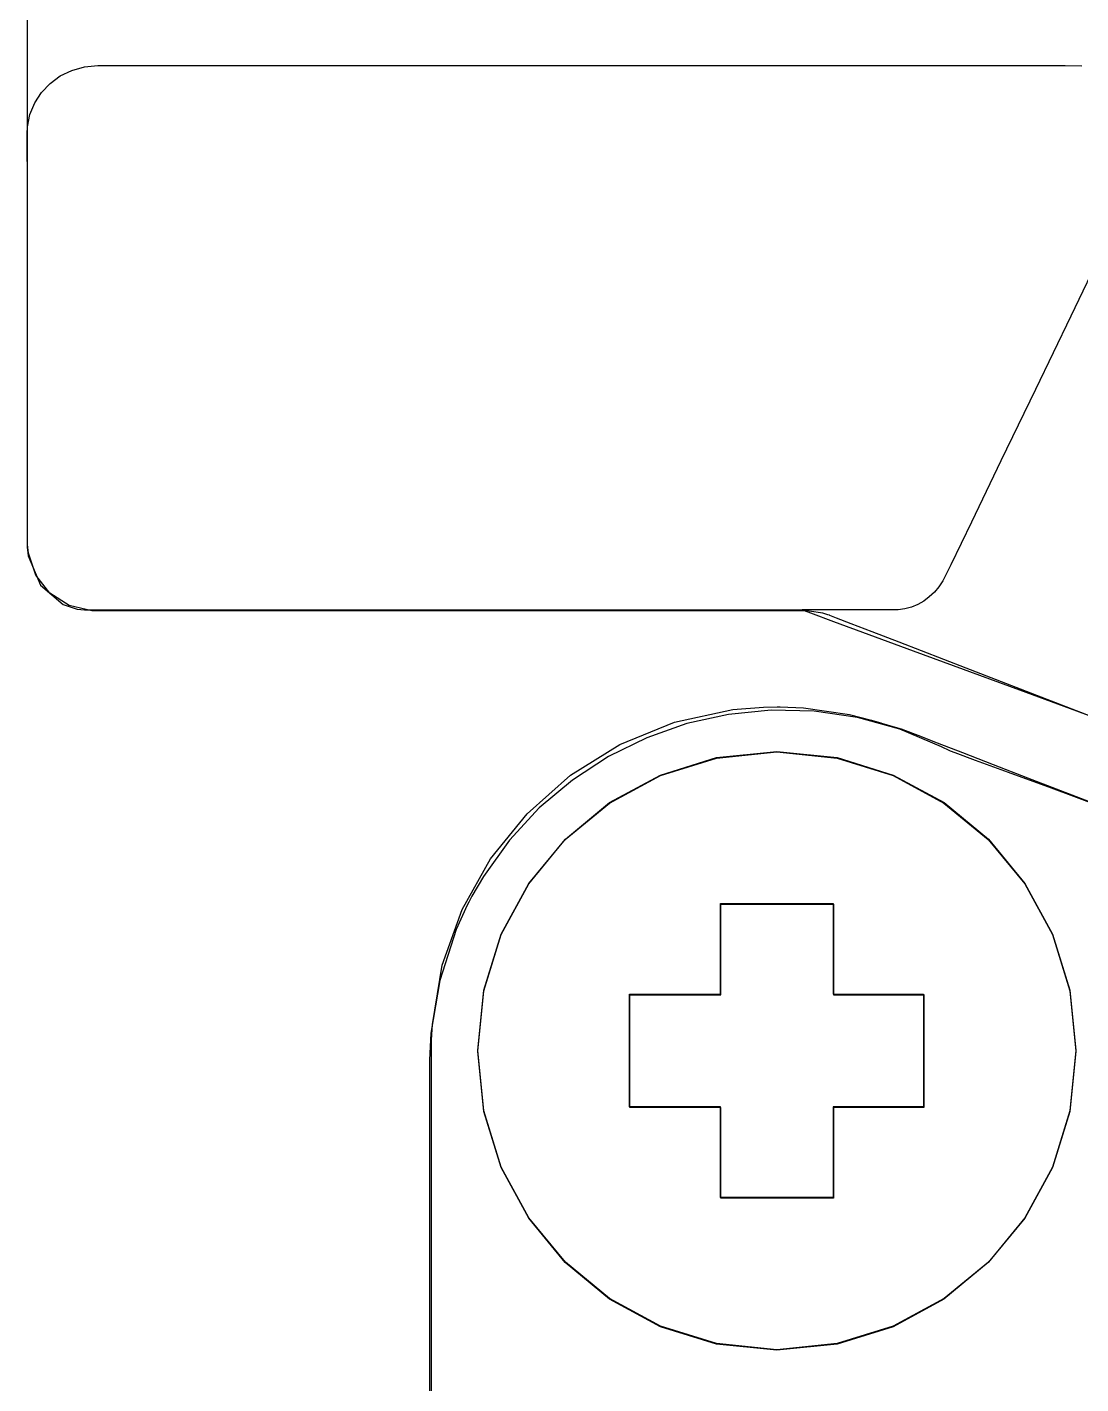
# Model space of a CAD drawing. Extents: x 1 to 47.7, y 0.2 to 35.
# Drawn here: x 36.708 to 37.175, y 7.863 to 8.464 of the extents above; entities that cross this region are included whole.
import ezdxf

# ---------------------------------------------------------------- set-up
doc = ezdxf.new("R2010")
doc.units = 0
doc.header["$MEASUREMENT"] = 0
for name, color, linetype in [('7_1__EMPTY_IO_BOARD_POSITI', 7, 'CONTINUOUS'), ('7_2___8__INDEPENDENT_INPUT', 7, 'CONTINUOUS'), ('7_3___8__OPTOISO_INDEPENDE', 7, 'CONTINUOUS'), ('7_4___24__OPTOISO_INDEPEND', 7, 'CONTINUOUS'), ('7_5___8__INDEPENDENT_INPUT', 7, 'CONTINUOUS'), ('7_6____8__INDEPENDENT_INPU', 7, 'CONTINUOUS'), ('7_7____8__OPTOISO_INDEPEND', 7, 'CONTINUOUS'), ('7_8____8__OPTOISO_INDEPEND', 7, 'CONTINUOUS')]:
    doc.layers.add(name, color=color, linetype=linetype)

msp = doc.modelspace()

# ---------------------------------------------------------------- linework, layer by layer
at = {"layer": '7_1__EMPTY_IO_BOARD_POSITI'}
for points in [[(37.19487, 8.15234), (37.12395, 8.17976), (37.09421, 8.19126), (37.08229, 8.19587), (37.07292, 8.19949), (37.06653, 8.20196), (37.06356, 8.20311), (37.06331, 8.2032), (37.06258, 8.20343), (37.06043, 8.20412), (37.05443, 8.20508), (37.05263, 8.2052), (37.05259, 8.2052), (37.05058, 8.2052), (37.04352, 8.2052), (37.03196, 8.2052), (37.01652, 8.2052), (36.99783, 8.2052), (36.97648, 8.2052), (36.95311, 8.2052), (36.85169, 8.2052), (36.80486, 8.2052), (36.78458, 8.2052), (36.7672, 8.2052), (36.75335, 8.2052), (36.74364, 8.2052), (36.7387, 8.2052), (36.73665, 8.20524), (36.72654, 8.20757), (36.71804, 8.21302), (36.71182, 8.22093), (36.70853, 8.23065), (36.70825, 8.23328), (36.70819, 8.23462), (36.70819, 8.23526), (36.70819, 8.23882), (36.70819, 8.24782), (36.70819, 8.26209), (36.70819, 8.28149), (36.70819, 8.30587), (36.70819, 8.33506), (36.70819, 8.36891), (36.70819, 8.40728), (36.70819, 8.45), (36.70819, 8.49693)], [(36.88701, 7.83585), (36.88701, 7.86733), (36.88701, 7.9022), (36.88701, 7.93707), (36.88701, 7.96856), (36.88701, 7.98197), (36.88701, 7.99325), (36.88701, 8.002), (36.88701, 8.00778), (36.88701, 8.01017), (36.88702, 8.01168), (36.88709, 8.01511), (36.88746, 8.02192), (36.89186, 8.04826), (36.90059, 8.07289), (36.91325, 8.09539), (36.92941, 8.11534), (36.94865, 8.13234), (36.97054, 8.14596), (36.99467, 8.1558), (37.0206, 8.16144), (37.03412, 8.16256), (37.04019, 8.16267), (37.04151, 8.16266), (37.05192, 8.16221), (37.07215, 8.15926), (37.08192, 8.15681), (37.08603, 8.15557), (37.08642, 8.15546), (37.09146, 8.15399), (37.09518, 8.1529), (37.09518, 8.1529), (37.0971, 8.15216), (37.10255, 8.15005), (37.11112, 8.14674), (37.12235, 8.1424), (37.13583, 8.13719), (37.1511, 8.13128), (37.18532, 8.11806)], [(37.01521, 7.98523), (36.9749, 7.98523), (36.9749, 8.03517), (37.01521, 8.03517), (37.01521, 8.07532), (37.06515, 8.07532), (37.06515, 8.03517), (37.10511, 8.03517), (37.10511, 7.98523), (37.06515, 7.98523), (37.06515, 7.94509), (37.01521, 7.94509), (37.01521, 7.98523)]]:
    msp.add_lwpolyline(points, dxfattribs=at)
msp.add_lwpolyline([(37.04001, 8.14266), (37.0667, 8.13997), (37.09157, 8.13225), (37.11407, 8.12004), (37.13368, 8.10387), (37.14986, 8.08426), (37.16207, 8.06176), (37.16979, 8.0369), (37.17248, 8.0102), (37.16979, 7.98351), (37.16207, 7.95864), (37.14986, 7.93614), (37.13368, 7.91654), (37.11407, 7.90037), (37.09157, 7.88815), (37.0667, 7.88043), (37.04001, 7.87774), (37.01331, 7.88043), (36.98844, 7.88815), (36.96594, 7.90037), (36.94633, 7.91654), (36.93016, 7.93614), (36.91794, 7.95864), (36.91022, 7.98351), (36.90753, 8.0102), (36.91022, 8.0369), (36.91794, 8.06176), (36.93016, 8.08426), (36.94633, 8.10387), (36.96594, 8.12004), (36.98844, 8.13225), (37.01331, 8.13997)], close=True, dxfattribs=at)
at = {"layer": '7_2___8__INDEPENDENT_INPUT'}
for points in [[(36.70795, 8.4964), (36.70795, 8.46258), (36.70795, 8.43088), (36.70795, 8.40134), (36.70795, 8.37403), (36.70795, 8.34901), (36.70795, 8.32632), (36.70795, 8.30603), (36.70795, 8.28818), (36.70795, 8.27284), (36.70795, 8.26007), (36.70795, 8.2499), (36.70795, 8.24241), (36.70795, 8.23765), (36.70795, 8.23523), (36.70803, 8.23331), (36.70848, 8.22957), (36.71392, 8.21653), (36.72391, 8.20797), (36.7301, 8.20596), (36.7334, 8.20562), (36.73764, 8.20561), (36.74323, 8.20561), (36.75113, 8.20561), (36.77296, 8.20561), (36.80133, 8.20561), (36.83441, 8.20561), (36.90748, 8.20561), (36.94383, 8.20561), (36.97764, 8.20561), (37.0071, 8.20561), (37.03039, 8.20561), (37.03915, 8.20561), (37.04569, 8.20561), (37.04978, 8.20561), (37.05119, 8.20561), (37.05214, 8.20526), (37.05488, 8.20426), (37.06513, 8.20048), (37.08074, 8.19475), (37.10047, 8.18749), (37.14748, 8.17019), (37.19643, 8.15219)], [(36.70795, 8.40425), (36.70795, 8.40472), (36.70795, 8.40598), (36.70795, 8.40778), (36.70795, 8.40989), (36.70795, 8.41205), (36.70795, 8.41404), (36.70795, 8.4156), (36.70795, 8.41649), (36.7081, 8.41951), (36.7092, 8.42504), (36.71132, 8.43016), (36.71434, 8.43477), (36.71815, 8.43877), (36.72266, 8.44205), (36.72775, 8.44452), (36.73333, 8.44608), (36.73928, 8.44662), (36.75584, 8.44662), (36.79989, 8.44662), (36.86296, 8.44662), (36.9366, 8.44662), (37.01235, 8.44662), (37.08176, 8.44662), (37.13638, 8.44662), (37.16773, 8.44662), (37.17507, 8.44648)], [(37.18465, 8.36549), (37.17025, 8.33569), (37.15455, 8.30317), (37.13928, 8.27156), (37.1262, 8.24449), (37.11707, 8.22558), (37.11363, 8.21847), (37.11184, 8.21584), (37.10981, 8.21346), (37.10756, 8.21135), (37.10511, 8.20953), (37.10249, 8.20803), (37.0997, 8.20687), (37.09678, 8.20607), (37.09375, 8.20566), (37.09178, 8.20561), (37.08881, 8.20561), (37.08364, 8.20561), (37.07706, 8.20561), (37.06988, 8.20561), (37.06291, 8.20561), (37.05693, 8.20561), (37.05276, 8.20561), (37.05119, 8.20561)], [(37.18383, 8.11842), (37.16166, 8.12658), (37.14265, 8.13357), (37.12802, 8.13895), (37.11898, 8.14227), (37.11693, 8.14303), (37.1166, 8.14315), (37.11298, 8.145), (37.09455, 8.15271), (37.0757, 8.15792), (37.05664, 8.16072), (37.03756, 8.16115), (37.01869, 8.1593), (37.00024, 8.15521), (36.98241, 8.14896), (36.96542, 8.1406), (36.94948, 8.13022), (36.93479, 8.11786), (36.92158, 8.1036), (36.91005, 8.0875), (36.90498, 8.07879), (36.90362, 8.0762), (36.90294, 8.07487), (36.89803, 8.06405), (36.89069, 8.04149), (36.88677, 8.01808), (36.88614, 8.00619), (36.88612, 8.00236), (36.88612, 7.99408), (36.88612, 7.97959), (36.88612, 7.96018), (36.88612, 7.93714), (36.88612, 7.91177), (36.88612, 7.85922)], [(37.01508, 7.98546), (36.97477, 7.98546), (36.97477, 8.0354), (37.01508, 8.0354), (37.01508, 8.07555), (37.06502, 8.07555), (37.06502, 8.0354), (37.10498, 8.0354), (37.10498, 7.98546), (37.06502, 7.98546), (37.06502, 7.94532), (37.01508, 7.94532), (37.01508, 7.98546)]]:
    msp.add_lwpolyline(points, dxfattribs=at)
msp.add_lwpolyline([(37.04005, 8.14288), (37.06675, 8.14019), (37.09162, 8.13247), (37.11412, 8.12026), (37.13372, 8.10409), (37.1499, 8.08448), (37.16211, 8.06198), (37.16983, 8.03712), (37.17252, 8.01042), (37.16983, 7.98373), (37.16211, 7.95886), (37.1499, 7.93636), (37.13372, 7.91676), (37.11412, 7.90059), (37.09162, 7.88837), (37.06675, 7.88065), (37.04005, 7.87796), (37.01335, 7.88065), (36.98849, 7.88837), (36.96598, 7.90059), (36.94638, 7.91676), (36.9302, 7.93636), (36.91799, 7.95886), (36.91027, 7.98373), (36.90758, 8.01042), (36.91027, 8.03712), (36.91799, 8.06198), (36.9302, 8.08448), (36.94638, 8.10409), (36.96598, 8.12026), (36.98849, 8.13247), (37.01335, 8.14019)], close=True, dxfattribs=at)
at = {"layer": '7_3___8__OPTOISO_INDEPENDE'}
for points in [[(36.70795, 8.4964), (36.70795, 8.46258), (36.70795, 8.43088), (36.70795, 8.40134), (36.70795, 8.37403), (36.70795, 8.34901), (36.70795, 8.32632), (36.70795, 8.30603), (36.70795, 8.28818), (36.70795, 8.27284), (36.70795, 8.26007), (36.70795, 8.2499), (36.70795, 8.24241), (36.70795, 8.23765), (36.70795, 8.23523), (36.70803, 8.23331), (36.70848, 8.22957), (36.71392, 8.21653), (36.72391, 8.20797), (36.7301, 8.20596), (36.7334, 8.20562), (36.73764, 8.20561), (36.74323, 8.20561), (36.75113, 8.20561), (36.77296, 8.20561), (36.80133, 8.20561), (36.83441, 8.20561), (36.90748, 8.20561), (36.94383, 8.20561), (36.97764, 8.20561), (37.0071, 8.20561), (37.03039, 8.20561), (37.03915, 8.20561), (37.04569, 8.20561), (37.04978, 8.20561), (37.05119, 8.20561), (37.05214, 8.20526), (37.05488, 8.20426), (37.06513, 8.20048), (37.08074, 8.19475), (37.10047, 8.18749), (37.14748, 8.17019), (37.19643, 8.15219)], [(36.70795, 8.40425), (36.70795, 8.40472), (36.70795, 8.40598), (36.70795, 8.40778), (36.70795, 8.40989), (36.70795, 8.41205), (36.70795, 8.41404), (36.70795, 8.4156), (36.70795, 8.41649), (36.7081, 8.41951), (36.7092, 8.42504), (36.71132, 8.43016), (36.71434, 8.43477), (36.71815, 8.43877), (36.72266, 8.44205), (36.72775, 8.44452), (36.73333, 8.44608), (36.73928, 8.44662), (36.75584, 8.44662), (36.79989, 8.44662), (36.86296, 8.44662), (36.9366, 8.44662), (37.01235, 8.44662), (37.08176, 8.44662), (37.13638, 8.44662), (37.16773, 8.44662), (37.17507, 8.44648)], [(37.18465, 8.36549), (37.17025, 8.33569), (37.15455, 8.30317), (37.13928, 8.27156), (37.1262, 8.24449), (37.11707, 8.22558), (37.11363, 8.21847), (37.11184, 8.21584), (37.10981, 8.21346), (37.10756, 8.21135), (37.10511, 8.20953), (37.10249, 8.20803), (37.0997, 8.20687), (37.09678, 8.20607), (37.09375, 8.20566), (37.09178, 8.20561), (37.08881, 8.20561), (37.08364, 8.20561), (37.07706, 8.20561), (37.06988, 8.20561), (37.06291, 8.20561), (37.05693, 8.20561), (37.05276, 8.20561), (37.05119, 8.20561)], [(37.18383, 8.11842), (37.16166, 8.12658), (37.14265, 8.13357), (37.12802, 8.13895), (37.11898, 8.14227), (37.11693, 8.14303), (37.1166, 8.14315), (37.11298, 8.145), (37.09455, 8.15271), (37.0757, 8.15792), (37.05664, 8.16072), (37.03756, 8.16115), (37.01869, 8.1593), (37.00024, 8.15521), (36.98241, 8.14896), (36.96542, 8.1406), (36.94948, 8.13022), (36.93479, 8.11786), (36.92158, 8.1036), (36.91005, 8.0875), (36.90498, 8.07879), (36.90362, 8.0762), (36.90294, 8.07487), (36.89803, 8.06405), (36.89069, 8.04149), (36.88677, 8.01808), (36.88614, 8.00619), (36.88612, 8.00236), (36.88612, 7.99408), (36.88612, 7.97959), (36.88612, 7.96018), (36.88612, 7.93714), (36.88612, 7.91177), (36.88612, 7.85922)], [(37.01508, 7.98546), (36.97477, 7.98546), (36.97477, 8.0354), (37.01508, 8.0354), (37.01508, 8.07555), (37.06502, 8.07555), (37.06502, 8.0354), (37.10498, 8.0354), (37.10498, 7.98546), (37.06502, 7.98546), (37.06502, 7.94532), (37.01508, 7.94532), (37.01508, 7.98546)]]:
    msp.add_lwpolyline(points, dxfattribs=at)
msp.add_lwpolyline([(37.04005, 8.14288), (37.06675, 8.14019), (37.09162, 8.13247), (37.11412, 8.12026), (37.13372, 8.10409), (37.1499, 8.08448), (37.16211, 8.06198), (37.16983, 8.03712), (37.17252, 8.01042), (37.16983, 7.98373), (37.16211, 7.95886), (37.1499, 7.93636), (37.13372, 7.91676), (37.11412, 7.90059), (37.09162, 7.88837), (37.06675, 7.88065), (37.04005, 7.87796), (37.01335, 7.88065), (36.98849, 7.88837), (36.96598, 7.90059), (36.94638, 7.91676), (36.9302, 7.93636), (36.91799, 7.95886), (36.91027, 7.98373), (36.90758, 8.01042), (36.91027, 8.03712), (36.91799, 8.06198), (36.9302, 8.08448), (36.94638, 8.10409), (36.96598, 8.12026), (36.98849, 8.13247), (37.01335, 8.14019)], close=True, dxfattribs=at)
at = {"layer": '7_4___24__OPTOISO_INDEPEND'}
for points in [[(36.70795, 8.4964), (36.70795, 8.46258), (36.70795, 8.43088), (36.70795, 8.40134), (36.70795, 8.37403), (36.70795, 8.34901), (36.70795, 8.32632), (36.70795, 8.30603), (36.70795, 8.28818), (36.70795, 8.27284), (36.70795, 8.26007), (36.70795, 8.2499), (36.70795, 8.24241), (36.70795, 8.23765), (36.70795, 8.23523), (36.70803, 8.23331), (36.70848, 8.22957), (36.71392, 8.21653), (36.72391, 8.20797), (36.7301, 8.20596), (36.7334, 8.20562), (36.73764, 8.20561), (36.74323, 8.20561), (36.75113, 8.20561), (36.77296, 8.20561), (36.80133, 8.20561), (36.83441, 8.20561), (36.90748, 8.20561), (36.94383, 8.20561), (36.97764, 8.20561), (37.0071, 8.20561), (37.03039, 8.20561), (37.03915, 8.20561), (37.04569, 8.20561), (37.04978, 8.20561), (37.05119, 8.20561), (37.05214, 8.20526), (37.05488, 8.20426), (37.06513, 8.20048), (37.08074, 8.19475), (37.10047, 8.18749), (37.14748, 8.17019), (37.19643, 8.15219)], [(36.70795, 8.40425), (36.70795, 8.40472), (36.70795, 8.40598), (36.70795, 8.40778), (36.70795, 8.40989), (36.70795, 8.41205), (36.70795, 8.41404), (36.70795, 8.4156), (36.70795, 8.41649), (36.7081, 8.41951), (36.7092, 8.42504), (36.71132, 8.43016), (36.71434, 8.43477), (36.71815, 8.43877), (36.72266, 8.44205), (36.72775, 8.44452), (36.73333, 8.44608), (36.73928, 8.44662), (36.75584, 8.44662), (36.79989, 8.44662), (36.86296, 8.44662), (36.9366, 8.44662), (37.01235, 8.44662), (37.08176, 8.44662), (37.13638, 8.44662), (37.16773, 8.44662), (37.17507, 8.44648)], [(37.18465, 8.36549), (37.17025, 8.33569), (37.15455, 8.30317), (37.13928, 8.27156), (37.1262, 8.24449), (37.11707, 8.22558), (37.11363, 8.21847), (37.11184, 8.21584), (37.10981, 8.21346), (37.10756, 8.21135), (37.10511, 8.20953), (37.10249, 8.20803), (37.0997, 8.20687), (37.09678, 8.20607), (37.09375, 8.20566), (37.09178, 8.20561), (37.08881, 8.20561), (37.08364, 8.20561), (37.07706, 8.20561), (37.06988, 8.20561), (37.06291, 8.20561), (37.05693, 8.20561), (37.05276, 8.20561), (37.05119, 8.20561)], [(37.18383, 8.11842), (37.16166, 8.12658), (37.14265, 8.13357), (37.12802, 8.13895), (37.11898, 8.14227), (37.11693, 8.14303), (37.1166, 8.14315), (37.11298, 8.145), (37.09455, 8.15271), (37.0757, 8.15792), (37.05664, 8.16072), (37.03756, 8.16115), (37.01869, 8.1593), (37.00024, 8.15521), (36.98241, 8.14896), (36.96542, 8.1406), (36.94948, 8.13022), (36.93479, 8.11786), (36.92158, 8.1036), (36.91005, 8.0875), (36.90498, 8.07879), (36.90362, 8.0762), (36.90294, 8.07487), (36.89803, 8.06405), (36.89069, 8.04149), (36.88677, 8.01808), (36.88614, 8.00619), (36.88612, 8.00236), (36.88612, 7.99408), (36.88612, 7.97959), (36.88612, 7.96018), (36.88612, 7.93714), (36.88612, 7.91177), (36.88612, 7.85922)], [(37.01508, 7.98546), (36.97477, 7.98546), (36.97477, 8.0354), (37.01508, 8.0354), (37.01508, 8.07555), (37.06502, 8.07555), (37.06502, 8.0354), (37.10498, 8.0354), (37.10498, 7.98546), (37.06502, 7.98546), (37.06502, 7.94532), (37.01508, 7.94532), (37.01508, 7.98546)]]:
    msp.add_lwpolyline(points, dxfattribs=at)
msp.add_lwpolyline([(37.04005, 8.14288), (37.06675, 8.14019), (37.09162, 8.13247), (37.11412, 8.12026), (37.13372, 8.10409), (37.1499, 8.08448), (37.16211, 8.06198), (37.16983, 8.03712), (37.17252, 8.01042), (37.16983, 7.98373), (37.16211, 7.95886), (37.1499, 7.93636), (37.13372, 7.91676), (37.11412, 7.90059), (37.09162, 7.88837), (37.06675, 7.88065), (37.04005, 7.87796), (37.01335, 7.88065), (36.98849, 7.88837), (36.96598, 7.90059), (36.94638, 7.91676), (36.9302, 7.93636), (36.91799, 7.95886), (36.91027, 7.98373), (36.90758, 8.01042), (36.91027, 8.03712), (36.91799, 8.06198), (36.9302, 8.08448), (36.94638, 8.10409), (36.96598, 8.12026), (36.98849, 8.13247), (37.01335, 8.14019)], close=True, dxfattribs=at)
at = {"layer": '7_5___8__INDEPENDENT_INPUT'}
for points in [[(36.70795, 8.4964), (36.70795, 8.46258), (36.70795, 8.43088), (36.70795, 8.40134), (36.70795, 8.37403), (36.70795, 8.34901), (36.70795, 8.32632), (36.70795, 8.30603), (36.70795, 8.28818), (36.70795, 8.27284), (36.70795, 8.26007), (36.70795, 8.2499), (36.70795, 8.24241), (36.70795, 8.23765), (36.70795, 8.23523), (36.70803, 8.23331), (36.70848, 8.22957), (36.71392, 8.21653), (36.72391, 8.20797), (36.7301, 8.20596), (36.7334, 8.20562), (36.73764, 8.20561), (36.74323, 8.20561), (36.75113, 8.20561), (36.77296, 8.20561), (36.80133, 8.20561), (36.83441, 8.20561), (36.90748, 8.20561), (36.94383, 8.20561), (36.97764, 8.20561), (37.0071, 8.20561), (37.03039, 8.20561), (37.03915, 8.20561), (37.04569, 8.20561), (37.04978, 8.20561), (37.05119, 8.20561), (37.05214, 8.20526), (37.05488, 8.20426), (37.06513, 8.20048), (37.08074, 8.19475), (37.10047, 8.18749), (37.14748, 8.17019), (37.19643, 8.15219)], [(36.70795, 8.40425), (36.70795, 8.40472), (36.70795, 8.40598), (36.70795, 8.40778), (36.70795, 8.40989), (36.70795, 8.41205), (36.70795, 8.41404), (36.70795, 8.4156), (36.70795, 8.41649), (36.7081, 8.41951), (36.7092, 8.42504), (36.71132, 8.43016), (36.71434, 8.43477), (36.71815, 8.43877), (36.72266, 8.44205), (36.72775, 8.44452), (36.73333, 8.44608), (36.73928, 8.44662), (36.75584, 8.44662), (36.79989, 8.44662), (36.86296, 8.44662), (36.9366, 8.44662), (37.01235, 8.44662), (37.08176, 8.44662), (37.13638, 8.44662), (37.16773, 8.44662), (37.17507, 8.44648)], [(37.18465, 8.36549), (37.17025, 8.33569), (37.15455, 8.30317), (37.13928, 8.27156), (37.1262, 8.24449), (37.11707, 8.22558), (37.11363, 8.21847), (37.11184, 8.21584), (37.10981, 8.21346), (37.10756, 8.21135), (37.10511, 8.20953), (37.10249, 8.20803), (37.0997, 8.20687), (37.09678, 8.20607), (37.09375, 8.20566), (37.09178, 8.20561), (37.08881, 8.20561), (37.08364, 8.20561), (37.07706, 8.20561), (37.06988, 8.20561), (37.06291, 8.20561), (37.05693, 8.20561), (37.05276, 8.20561), (37.05119, 8.20561)], [(37.18383, 8.11842), (37.16166, 8.12658), (37.14265, 8.13357), (37.12802, 8.13895), (37.11898, 8.14227), (37.11693, 8.14303), (37.1166, 8.14315), (37.11298, 8.145), (37.09455, 8.15271), (37.0757, 8.15792), (37.05664, 8.16072), (37.03756, 8.16115), (37.01869, 8.1593), (37.00024, 8.15521), (36.98241, 8.14896), (36.96542, 8.1406), (36.94948, 8.13022), (36.93479, 8.11786), (36.92158, 8.1036), (36.91005, 8.0875), (36.90498, 8.07879), (36.90362, 8.0762), (36.90294, 8.07487), (36.89803, 8.06405), (36.89069, 8.04149), (36.88677, 8.01808), (36.88614, 8.00619), (36.88612, 8.00236), (36.88612, 7.99408), (36.88612, 7.97959), (36.88612, 7.96018), (36.88612, 7.93714), (36.88612, 7.91177), (36.88612, 7.85922)], [(37.01508, 7.98546), (36.97477, 7.98546), (36.97477, 8.0354), (37.01508, 8.0354), (37.01508, 8.07555), (37.06502, 8.07555), (37.06502, 8.0354), (37.10498, 8.0354), (37.10498, 7.98546), (37.06502, 7.98546), (37.06502, 7.94532), (37.01508, 7.94532), (37.01508, 7.98546)]]:
    msp.add_lwpolyline(points, dxfattribs=at)
msp.add_lwpolyline([(37.04005, 8.14288), (37.06675, 8.14019), (37.09162, 8.13247), (37.11412, 8.12026), (37.13372, 8.10409), (37.1499, 8.08448), (37.16211, 8.06198), (37.16983, 8.03712), (37.17252, 8.01042), (37.16983, 7.98373), (37.16211, 7.95886), (37.1499, 7.93636), (37.13372, 7.91676), (37.11412, 7.90059), (37.09162, 7.88837), (37.06675, 7.88065), (37.04005, 7.87796), (37.01335, 7.88065), (36.98849, 7.88837), (36.96598, 7.90059), (36.94638, 7.91676), (36.9302, 7.93636), (36.91799, 7.95886), (36.91027, 7.98373), (36.90758, 8.01042), (36.91027, 8.03712), (36.91799, 8.06198), (36.9302, 8.08448), (36.94638, 8.10409), (36.96598, 8.12026), (36.98849, 8.13247), (37.01335, 8.14019)], close=True, dxfattribs=at)
at = {"layer": '7_6____8__INDEPENDENT_INPU'}
for points in [[(36.70795, 8.4964), (36.70795, 8.46258), (36.70795, 8.43088), (36.70795, 8.40134), (36.70795, 8.37403), (36.70795, 8.34901), (36.70795, 8.32632), (36.70795, 8.30603), (36.70795, 8.28818), (36.70795, 8.27284), (36.70795, 8.26007), (36.70795, 8.2499), (36.70795, 8.24241), (36.70795, 8.23765), (36.70795, 8.23523), (36.70803, 8.23331), (36.70848, 8.22957), (36.71392, 8.21653), (36.72391, 8.20797), (36.7301, 8.20596), (36.7334, 8.20562), (36.73764, 8.20561), (36.74323, 8.20561), (36.75113, 8.20561), (36.77296, 8.20561), (36.80133, 8.20561), (36.83441, 8.20561), (36.90748, 8.20561), (36.94383, 8.20561), (36.97764, 8.20561), (37.0071, 8.20561), (37.03039, 8.20561), (37.03915, 8.20561), (37.04569, 8.20561), (37.04978, 8.20561), (37.05119, 8.20561), (37.05214, 8.20526), (37.05488, 8.20426), (37.06513, 8.20048), (37.08074, 8.19475), (37.10047, 8.18749), (37.14748, 8.17019), (37.19643, 8.15219)], [(36.70795, 8.40425), (36.70795, 8.40472), (36.70795, 8.40598), (36.70795, 8.40778), (36.70795, 8.40989), (36.70795, 8.41205), (36.70795, 8.41404), (36.70795, 8.4156), (36.70795, 8.41649), (36.7081, 8.41951), (36.7092, 8.42504), (36.71132, 8.43016), (36.71434, 8.43477), (36.71815, 8.43877), (36.72266, 8.44205), (36.72775, 8.44452), (36.73333, 8.44608), (36.73928, 8.44662), (36.75584, 8.44662), (36.79989, 8.44662), (36.86296, 8.44662), (36.9366, 8.44662), (37.01235, 8.44662), (37.08176, 8.44662), (37.13638, 8.44662), (37.16773, 8.44662), (37.17507, 8.44648)], [(37.18465, 8.36549), (37.17025, 8.33569), (37.15455, 8.30317), (37.13928, 8.27156), (37.1262, 8.24449), (37.11707, 8.22558), (37.11363, 8.21847), (37.11184, 8.21584), (37.10981, 8.21346), (37.10756, 8.21135), (37.10511, 8.20953), (37.10249, 8.20803), (37.0997, 8.20687), (37.09678, 8.20607), (37.09375, 8.20566), (37.09178, 8.20561), (37.08881, 8.20561), (37.08364, 8.20561), (37.07706, 8.20561), (37.06988, 8.20561), (37.06291, 8.20561), (37.05693, 8.20561), (37.05276, 8.20561), (37.05119, 8.20561)], [(37.18383, 8.11842), (37.16166, 8.12658), (37.14265, 8.13357), (37.12802, 8.13895), (37.11898, 8.14227), (37.11693, 8.14303), (37.1166, 8.14315), (37.11298, 8.145), (37.09455, 8.15271), (37.0757, 8.15792), (37.05664, 8.16072), (37.03756, 8.16115), (37.01869, 8.1593), (37.00024, 8.15521), (36.98241, 8.14896), (36.96542, 8.1406), (36.94948, 8.13022), (36.93479, 8.11786), (36.92158, 8.1036), (36.91005, 8.0875), (36.90498, 8.07879), (36.90362, 8.0762), (36.90294, 8.07487), (36.89803, 8.06405), (36.89069, 8.04149), (36.88677, 8.01808), (36.88614, 8.00619), (36.88612, 8.00236), (36.88612, 7.99408), (36.88612, 7.97959), (36.88612, 7.96018), (36.88612, 7.93714), (36.88612, 7.91177), (36.88612, 7.85922)], [(37.01508, 7.98546), (36.97477, 7.98546), (36.97477, 8.0354), (37.01508, 8.0354), (37.01508, 8.07555), (37.06502, 8.07555), (37.06502, 8.0354), (37.10498, 8.0354), (37.10498, 7.98546), (37.06502, 7.98546), (37.06502, 7.94532), (37.01508, 7.94532), (37.01508, 7.98546)]]:
    msp.add_lwpolyline(points, dxfattribs=at)
msp.add_lwpolyline([(37.04005, 8.14288), (37.06675, 8.14019), (37.09162, 8.13247), (37.11412, 8.12026), (37.13372, 8.10409), (37.1499, 8.08448), (37.16211, 8.06198), (37.16983, 8.03712), (37.17252, 8.01042), (37.16983, 7.98373), (37.16211, 7.95886), (37.1499, 7.93636), (37.13372, 7.91676), (37.11412, 7.90059), (37.09162, 7.88837), (37.06675, 7.88065), (37.04005, 7.87796), (37.01335, 7.88065), (36.98849, 7.88837), (36.96598, 7.90059), (36.94638, 7.91676), (36.9302, 7.93636), (36.91799, 7.95886), (36.91027, 7.98373), (36.90758, 8.01042), (36.91027, 8.03712), (36.91799, 8.06198), (36.9302, 8.08448), (36.94638, 8.10409), (36.96598, 8.12026), (36.98849, 8.13247), (37.01335, 8.14019)], close=True, dxfattribs=at)
at = {"layer": '7_7____8__OPTOISO_INDEPEND'}
for points in [[(36.70795, 8.4964), (36.70795, 8.46258), (36.70795, 8.43088), (36.70795, 8.40134), (36.70795, 8.37403), (36.70795, 8.34901), (36.70795, 8.32632), (36.70795, 8.30603), (36.70795, 8.28818), (36.70795, 8.27284), (36.70795, 8.26007), (36.70795, 8.2499), (36.70795, 8.24241), (36.70795, 8.23765), (36.70795, 8.23523), (36.70803, 8.23331), (36.70848, 8.22957), (36.71392, 8.21653), (36.72391, 8.20797), (36.7301, 8.20596), (36.7334, 8.20562), (36.73764, 8.20561), (36.74323, 8.20561), (36.75113, 8.20561), (36.77296, 8.20561), (36.80133, 8.20561), (36.83441, 8.20561), (36.90748, 8.20561), (36.94383, 8.20561), (36.97764, 8.20561), (37.0071, 8.20561), (37.03039, 8.20561), (37.03915, 8.20561), (37.04569, 8.20561), (37.04978, 8.20561), (37.05119, 8.20561), (37.05214, 8.20526), (37.05488, 8.20426), (37.06513, 8.20048), (37.08074, 8.19475), (37.10047, 8.18749), (37.14748, 8.17019), (37.19643, 8.15219)], [(36.70795, 8.40425), (36.70795, 8.40472), (36.70795, 8.40598), (36.70795, 8.40778), (36.70795, 8.40989), (36.70795, 8.41205), (36.70795, 8.41404), (36.70795, 8.4156), (36.70795, 8.41649), (36.7081, 8.41951), (36.7092, 8.42504), (36.71132, 8.43016), (36.71434, 8.43477), (36.71815, 8.43877), (36.72266, 8.44205), (36.72775, 8.44452), (36.73333, 8.44608), (36.73928, 8.44662), (36.75584, 8.44662), (36.79989, 8.44662), (36.86296, 8.44662), (36.9366, 8.44662), (37.01235, 8.44662), (37.08176, 8.44662), (37.13638, 8.44662), (37.16773, 8.44662), (37.17507, 8.44648)], [(37.18465, 8.36549), (37.17025, 8.33569), (37.15455, 8.30317), (37.13928, 8.27156), (37.1262, 8.24449), (37.11707, 8.22558), (37.11363, 8.21847), (37.11184, 8.21584), (37.10981, 8.21346), (37.10756, 8.21135), (37.10511, 8.20953), (37.10249, 8.20803), (37.0997, 8.20687), (37.09678, 8.20607), (37.09375, 8.20566), (37.09178, 8.20561), (37.08881, 8.20561), (37.08364, 8.20561), (37.07706, 8.20561), (37.06988, 8.20561), (37.06291, 8.20561), (37.05693, 8.20561), (37.05276, 8.20561), (37.05119, 8.20561)], [(37.18383, 8.11842), (37.16166, 8.12658), (37.14265, 8.13357), (37.12802, 8.13895), (37.11898, 8.14227), (37.11693, 8.14303), (37.1166, 8.14315), (37.11298, 8.145), (37.09455, 8.15271), (37.0757, 8.15792), (37.05664, 8.16072), (37.03756, 8.16115), (37.01869, 8.1593), (37.00024, 8.15521), (36.98241, 8.14896), (36.96542, 8.1406), (36.94948, 8.13022), (36.93479, 8.11786), (36.92158, 8.1036), (36.91005, 8.0875), (36.90498, 8.07879), (36.90362, 8.0762), (36.90294, 8.07487), (36.89803, 8.06405), (36.89069, 8.04149), (36.88677, 8.01808), (36.88614, 8.00619), (36.88612, 8.00236), (36.88612, 7.99408), (36.88612, 7.97959), (36.88612, 7.96018), (36.88612, 7.93714), (36.88612, 7.91177), (36.88612, 7.85922)], [(37.01508, 7.98546), (36.97477, 7.98546), (36.97477, 8.0354), (37.01508, 8.0354), (37.01508, 8.07555), (37.06502, 8.07555), (37.06502, 8.0354), (37.10498, 8.0354), (37.10498, 7.98546), (37.06502, 7.98546), (37.06502, 7.94532), (37.01508, 7.94532), (37.01508, 7.98546)]]:
    msp.add_lwpolyline(points, dxfattribs=at)
msp.add_lwpolyline([(37.04005, 8.14288), (37.06675, 8.14019), (37.09162, 8.13247), (37.11412, 8.12026), (37.13372, 8.10409), (37.1499, 8.08448), (37.16211, 8.06198), (37.16983, 8.03712), (37.17252, 8.01042), (37.16983, 7.98373), (37.16211, 7.95886), (37.1499, 7.93636), (37.13372, 7.91676), (37.11412, 7.90059), (37.09162, 7.88837), (37.06675, 7.88065), (37.04005, 7.87796), (37.01335, 7.88065), (36.98849, 7.88837), (36.96598, 7.90059), (36.94638, 7.91676), (36.9302, 7.93636), (36.91799, 7.95886), (36.91027, 7.98373), (36.90758, 8.01042), (36.91027, 8.03712), (36.91799, 8.06198), (36.9302, 8.08448), (36.94638, 8.10409), (36.96598, 8.12026), (36.98849, 8.13247), (37.01335, 8.14019)], close=True, dxfattribs=at)
at = {"layer": '7_8____8__OPTOISO_INDEPEND'}
for points in [[(36.70795, 8.4964), (36.70795, 8.46258), (36.70795, 8.43088), (36.70795, 8.40134), (36.70795, 8.37403), (36.70795, 8.34901), (36.70795, 8.32632), (36.70795, 8.30603), (36.70795, 8.28818), (36.70795, 8.27284), (36.70795, 8.26007), (36.70795, 8.2499), (36.70795, 8.24241), (36.70795, 8.23765), (36.70795, 8.23523), (36.70803, 8.23331), (36.70848, 8.22957), (36.71392, 8.21653), (36.72391, 8.20797), (36.7301, 8.20596), (36.7334, 8.20562), (36.73764, 8.20561), (36.74323, 8.20561), (36.75113, 8.20561), (36.77296, 8.20561), (36.80133, 8.20561), (36.83441, 8.20561), (36.90748, 8.20561), (36.94383, 8.20561), (36.97764, 8.20561), (37.0071, 8.20561), (37.03039, 8.20561), (37.03915, 8.20561), (37.04569, 8.20561), (37.04978, 8.20561), (37.05119, 8.20561), (37.05214, 8.20526), (37.05488, 8.20426), (37.06513, 8.20048), (37.08074, 8.19475), (37.10047, 8.18749), (37.14748, 8.17019), (37.19643, 8.15219)], [(36.70795, 8.40425), (36.70795, 8.40472), (36.70795, 8.40598), (36.70795, 8.40778), (36.70795, 8.40989), (36.70795, 8.41205), (36.70795, 8.41404), (36.70795, 8.4156), (36.70795, 8.41649), (36.7081, 8.41951), (36.7092, 8.42504), (36.71132, 8.43016), (36.71434, 8.43477), (36.71815, 8.43877), (36.72266, 8.44205), (36.72775, 8.44452), (36.73333, 8.44608), (36.73928, 8.44662), (36.75584, 8.44662), (36.79989, 8.44662), (36.86296, 8.44662), (36.9366, 8.44662), (37.01235, 8.44662), (37.08176, 8.44662), (37.13638, 8.44662), (37.16773, 8.44662), (37.17507, 8.44648)], [(37.18465, 8.36549), (37.17025, 8.33569), (37.15455, 8.30317), (37.13928, 8.27156), (37.1262, 8.24449), (37.11707, 8.22558), (37.11363, 8.21847), (37.11184, 8.21584), (37.10981, 8.21346), (37.10756, 8.21135), (37.10511, 8.20953), (37.10249, 8.20803), (37.0997, 8.20687), (37.09678, 8.20607), (37.09375, 8.20566), (37.09178, 8.20561), (37.08881, 8.20561), (37.08364, 8.20561), (37.07706, 8.20561), (37.06988, 8.20561), (37.06291, 8.20561), (37.05693, 8.20561), (37.05276, 8.20561), (37.05119, 8.20561)], [(37.18383, 8.11842), (37.16166, 8.12658), (37.14265, 8.13357), (37.12802, 8.13895), (37.11898, 8.14227), (37.11693, 8.14303), (37.1166, 8.14315), (37.11298, 8.145), (37.09455, 8.15271), (37.0757, 8.15792), (37.05664, 8.16072), (37.03756, 8.16115), (37.01869, 8.1593), (37.00024, 8.15521), (36.98241, 8.14896), (36.96542, 8.1406), (36.94948, 8.13022), (36.93479, 8.11786), (36.92158, 8.1036), (36.91005, 8.0875), (36.90498, 8.07879), (36.90362, 8.0762), (36.90294, 8.07487), (36.89803, 8.06405), (36.89069, 8.04149), (36.88677, 8.01808), (36.88614, 8.00619), (36.88612, 8.00236), (36.88612, 7.99408), (36.88612, 7.97959), (36.88612, 7.96018), (36.88612, 7.93714), (36.88612, 7.91177), (36.88612, 7.85922)], [(37.01508, 7.98546), (36.97477, 7.98546), (36.97477, 8.0354), (37.01508, 8.0354), (37.01508, 8.07555), (37.06502, 8.07555), (37.06502, 8.0354), (37.10498, 8.0354), (37.10498, 7.98546), (37.06502, 7.98546), (37.06502, 7.94532), (37.01508, 7.94532), (37.01508, 7.98546)]]:
    msp.add_lwpolyline(points, dxfattribs=at)
msp.add_lwpolyline([(37.04005, 8.14288), (37.06675, 8.14019), (37.09162, 8.13247), (37.11412, 8.12026), (37.13372, 8.10409), (37.1499, 8.08448), (37.16211, 8.06198), (37.16983, 8.03712), (37.17252, 8.01042), (37.16983, 7.98373), (37.16211, 7.95886), (37.1499, 7.93636), (37.13372, 7.91676), (37.11412, 7.90059), (37.09162, 7.88837), (37.06675, 7.88065), (37.04005, 7.87796), (37.01335, 7.88065), (36.98849, 7.88837), (36.96598, 7.90059), (36.94638, 7.91676), (36.9302, 7.93636), (36.91799, 7.95886), (36.91027, 7.98373), (36.90758, 8.01042), (36.91027, 8.03712), (36.91799, 8.06198), (36.9302, 8.08448), (36.94638, 8.10409), (36.96598, 8.12026), (36.98849, 8.13247), (37.01335, 8.14019)], close=True, dxfattribs=at)

doc.saveas('drawing.dxf')
